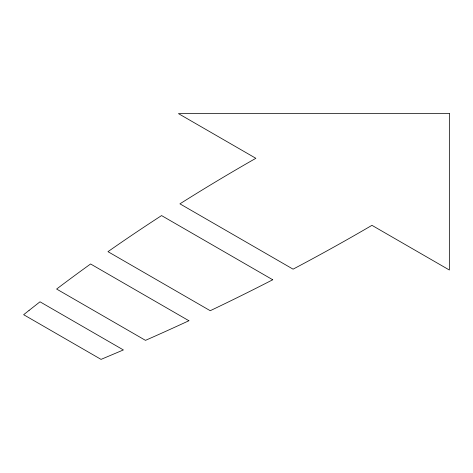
<?xml version="1.0" encoding="UTF-8"?>
<svg xmlns="http://www.w3.org/2000/svg" width="473" height="473" viewBox="0 0 473 473"><rect width="100%" height="100%" fill="white"/><g stroke="black" fill="none" stroke-linecap="round" stroke-linejoin="round"><path stroke-width="0.71" d="M29.072 310.389L23.65 314.699L101.051 359.385L123.394 349.943L40.004 301.804L29.072 310.389M449.35 113.615L178.451 113.615L255.852 158.301A2148.2 1240.253 0 0 0 179.929 203.839L293.071 269.161A2148.2 1240.253 0 0 0 371.949 225.331L449.35 270.012L449.35 113.615M272.732 279.762L161.565 215.582A2148.2 1240.253 0 0 0 107.968 251.666L210.231 310.708A2148.2 1240.253 0 0 0 272.732 279.762M188.898 320.735L90.597 263.981A2148.2 1240.253 0 0 0 56.618 289.05L145.483 340.353A2148.2 1240.253 0 0 0 188.898 320.735"/></g></svg>
